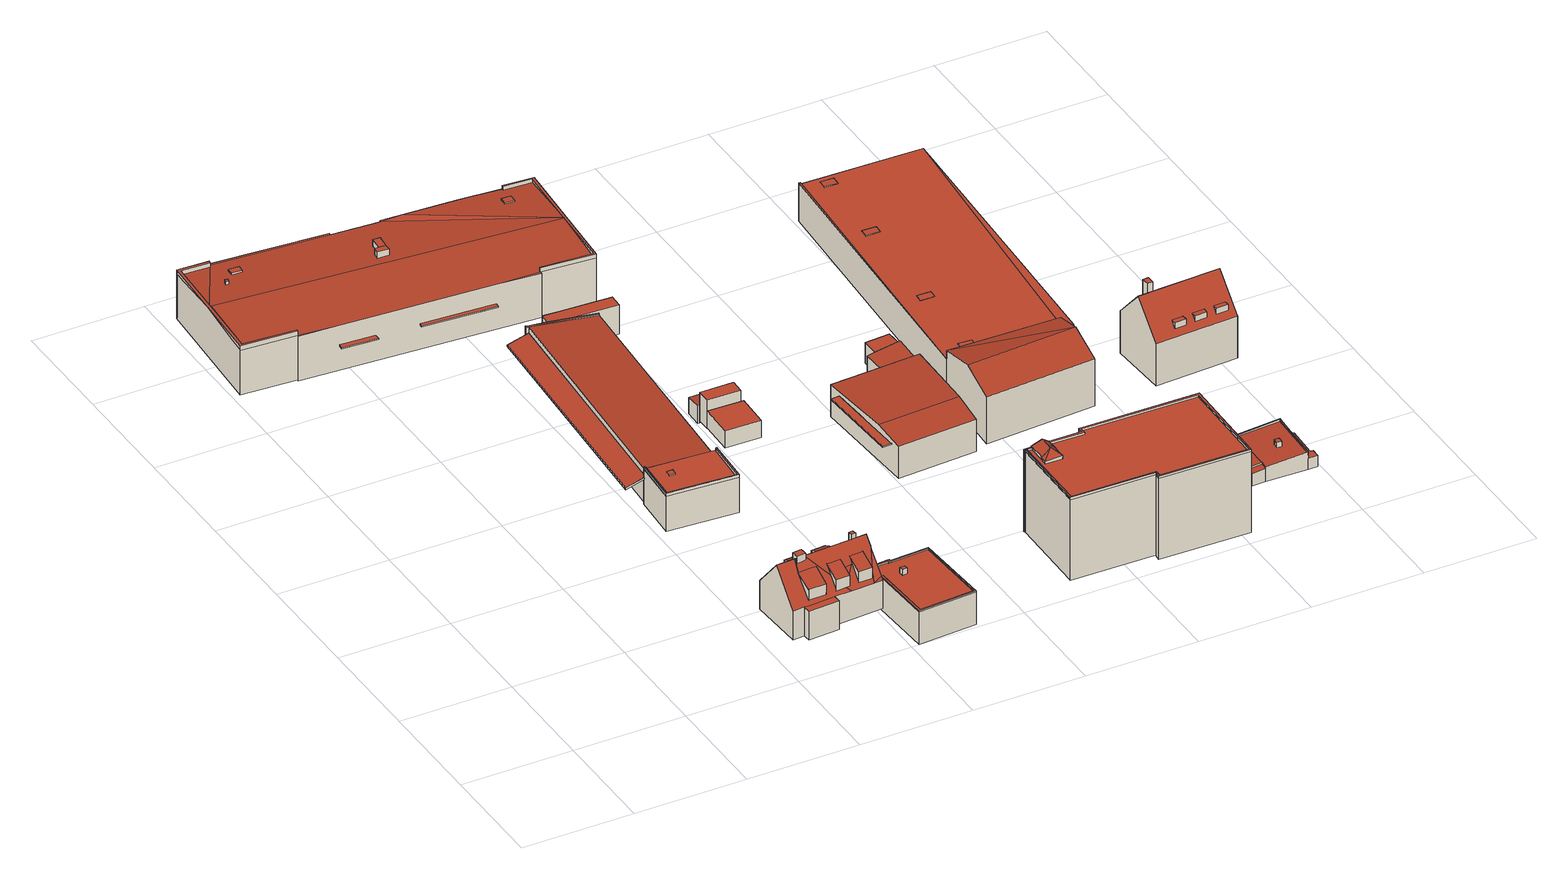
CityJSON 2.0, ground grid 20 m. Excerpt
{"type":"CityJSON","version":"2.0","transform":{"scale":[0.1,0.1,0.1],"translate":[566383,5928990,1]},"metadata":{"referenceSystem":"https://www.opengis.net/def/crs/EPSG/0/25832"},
"CityObjects":{
"building1":{"type":"Building","attributes":{"Grundfläche 2D":"171.587093","Grundhöhe NN":"1.383"},"children":["building1-1","building1-2","building1-3","building1-4","building1-5","building1-6"],"geometry":[{"type":"MultiSurface","lod":"3","boundaries":[[[0,1,2,3,4,5,6,7]],[[8,9,10]],[[9,11,10]],[[12,13,14,15,9,8,16,17,18,19,20]],[[21,22,23,24,25,15,14,13,12,20,26,20,27,28],[2,1,29,30,31,32,5,28,5,4,3]],[[19,18,17,33,34,35,36,21,28,27,20]],[[37,38,25,39,23]],[[6,5,32]],[[30,0,7,6,32,31]],[[1,0,30,29]],[[40,41,33,17,16,8,10,11,42,43,44]],[[36,35,34,33,41,45]],[[22,21,36,45,46]],[[24,23,22,46,47,23]],[[23,39,24]],[[39,25,24]],[[42,11,9,15,25,48,49]],[[37,23,47,50]],[[38,37,50,51]],[[25,38,51,48]],[[43,42,49,48,51,50,47,46,45,41,44]]],"semantics":{"surfaces":[{"type":"RoofSurface"},{"type":"WallSurface"},{"type":"GroundSurface"}],"values":[0,0,0,0,0,0,0,1,1,1,1,1,1,1,1,1,1,1,1,1,2]}}]},
"building1-1":{"type":"BuildingInstallation","parents":["building1"],"geometry":[{"type":"MultiSurface","lod":"3","boundaries":[[[52,53,54,55,56,57,58,59,60,61,62]],[[27,63,54,53,52,62,64,65]],[[63,66,67,56,55,54]],[[20,68,69,60,59,58,57,56,67,26]],[[69,70,64,62,61,60]]],"semantics":{"surfaces":[{"type":"RoofSurface"},{"type":"WallSurface"}],"values":[0,1,1,1,1]}}]},
"building1-2":{"type":"BuildingInstallation","parents":["building1"],"geometry":[{"type":"MultiSurface","lod":"3","boundaries":[[[71,72,73,74]],[[75,76,72,71]],[[77,73,72,76]],[[77,78,74,73]],[[71,74,78,75]]],"semantics":{"surfaces":[{"type":"RoofSurface"},{"type":"WallSurface"}],"values":[0,1,1,1,1]}}]},
"building1-3":{"type":"BuildingInstallation","parents":["building1"],"geometry":[{"type":"MultiSurface","lod":"3","boundaries":[[[79,80,81,82]],[[14,83,81,80,84]],[[82,81,83]],[[80,79,12,84]]],"semantics":{"surfaces":[{"type":"RoofSurface"},{"type":"WallSurface"}],"values":[0,1,1,1]}}]},
"building1-4":{"type":"BuildingInstallation","parents":["building1"],"geometry":[{"type":"MultiSurface","lod":"3","boundaries":[[[85,86,87,88,89,90]],[[88,87,91,92]],[[93,89,88,92]],[[90,89,93]]],"semantics":{"surfaces":[{"type":"RoofSurface"},{"type":"WallSurface"}],"values":[0,1,1,1]}}]},
"building1-5":{"type":"BuildingInstallation","parents":["building1"],"geometry":[{"type":"MultiSurface","lod":"3","boundaries":[[[94,95,96,97,98,99]],[[100,101,98,97,102]],[[99,98,101]],[[97,96,13,102]]],"semantics":{"surfaces":[{"type":"RoofSurface"},{"type":"WallSurface"}],"values":[0,1,1,1]}}]},
"building1-6":{"type":"BuildingInstallation","parents":["building1"],"geometry":[{"type":"MultiSurface","lod":"3","boundaries":[[[103,104,105,106]],[[104,103,107,108]],[[109,110,105,104,108]],[[106,105,110]]],"semantics":{"surfaces":[{"type":"RoofSurface"},{"type":"WallSurface"}],"values":[0,1,1,1]}}]},
"building2":{"type":"Building","attributes":{"Grundfläche 2D":"158.207583","Grundhöhe NN":"6.026"},"geometry":[{"type":"Solid","lod":"3","boundaries":[[[[111,112,113,114,115,116]],[[113,112,117]],[[118,119,120,111,116,115]],[[120,121,112,111]],[[121,122,117,112]],[[122,123,113,117]],[[123,124,114,113]],[[124,118,115,114]],[[124,123,121,120,119,118]],[[123,122,121]]]],"semantics":{"surfaces":[{"type":"RoofSurface"},{"type":"WallSurface"},{"type":"GroundSurface"}],"values":[[0,0,1,1,1,1,1,1,2,2]]}}]},
"building3":{"type":"Building","attributes":{"Grundfläche 2D":"1451.373076","Grundhöhe NN":"2.425"},"children":["building3-1","building3-2","building3-3","building3-4","building3-5","building3-6","building3-7","building3-8","building3-9"],"geometry":[{"type":"Solid","lod":"3","boundaries":[[[[125,126,127,128,129,130,131,132,133,134,135,136]],[[137,138,139,140,141,142,143,144,145,146,147]],[[148,149,150]],[[151,152,153,154,155,156,157,148,150]],[[158,159,151]],[[151,159,152]],[[160,161,162,163,152,159,164,165]],[[165,166,167,160]],[[161,168,162]],[[169,170,171,172,173,174,175,176,177,178,179,180,181,163,162,182,183]],[[184,172,171]],[[185,175,174]],[[175,186,133,132]],[[187,188,134,133,186]],[[188,148,135,134]],[[148,157,136,135]],[[155,125,136,157,156]],[[155,154,153,152,163,127,126,125]],[[163,181,180,179,178,129,128,127]],[[131,130,129,178,177,176]],[[176,175,132,131]],[[160,189,144,143]],[[189,190,191,145,144]],[[171,146,145,191]],[[171,170,147,146]],[[137,147,170,169]],[[182,162,140,139,138,137,169,183]],[[141,140,162,168]],[[142,141,168,161]],[[161,160,143,142]],[[149,148,192,193]],[[158,151,150,149,193,194]],[[159,158,194,195]],[[165,164,159,195,196]],[[166,165,196,197]],[[167,166,197,198]],[[160,167,198,199]],[[189,160,199,200]],[[191,190,189,200,201]],[[171,191,201,202]],[[184,171,202,203]],[[185,174,173,172,184,203,204]],[[175,185,204,205]],[[186,175,205,206]],[[188,187,186,206,207]],[[148,188,207,192]],[[197,196,195,194,193,192,207,206,205,204,203,202,201,200,199,198]]]],"semantics":{"surfaces":[{"type":"RoofSurface"},{"type":"WallSurface"},{"type":"GroundSurface"}],"values":[[0,0,0,0,0,0,0,0,0,0,0,0,1,1,1,1,1,1,1,1,1,1,1,1,1,1,1,1,1,1,1,1,1,1,1,1,1,1,1,1,1,1,1,1,1,1,2]]}}]},
"building3-1":{"type":"BuildingInstallation","parents":["building3"],"geometry":[{"type":"MultiSurface","lod":"3","boundaries":[[[208,209,210,211]],[[211,210,212,213]],[[208,211,213,214]],[[209,208,214,215]],[[210,209,215,212]]],"semantics":{"surfaces":[{"type":"RoofSurface"},{"type":"WallSurface"}],"values":[0,1,1,1,1]}}]},
"building3-2":{"type":"BuildingInstallation","parents":["building3"],"geometry":[{"type":"MultiSurface","lod":"3","boundaries":[[[216,217,218,219]],[[220,221,217,216]],[[221,222,218,217]],[[222,223,219,218]],[[223,220,216,219]]],"semantics":{"surfaces":[{"type":"RoofSurface"},{"type":"WallSurface"}],"values":[0,1,1,1,1]}}]},
"building3-3":{"type":"BuildingInstallation","parents":["building3"],"geometry":[{"type":"MultiSurface","lod":"3","boundaries":[[[224,225,226,227]],[[227,226,228,229]],[[224,227,229,230]],[[225,224,230,231]],[[226,225,231,228]]],"semantics":{"surfaces":[{"type":"RoofSurface"},{"type":"WallSurface"}],"values":[0,1,1,1,1]}}]},
"building3-4":{"type":"BuildingInstallation","parents":["building3"],"geometry":[{"type":"MultiSurface","lod":"3","boundaries":[[[232,233,234,235]],[[235,234,236,237]],[[232,235,237,238]],[[233,232,238,239]],[[234,233,239,236]]],"semantics":{"surfaces":[{"type":"RoofSurface"},{"type":"WallSurface"}],"values":[0,1,1,1,1]}}]},
"building3-5":{"type":"BuildingInstallation","parents":["building3"],"geometry":[{"type":"MultiSurface","lod":"3","boundaries":[[[240,241,242,243]],[[243,242,244,245]],[[240,243,245,246]],[[241,240,246,247]],[[242,241,247,244]]],"semantics":{"surfaces":[{"type":"RoofSurface"},{"type":"WallSurface"}],"values":[0,1,1,1,1]}}]},
"building3-6":{"type":"BuildingInstallation","parents":["building3"],"geometry":[{"type":"MultiSurface","lod":"3","boundaries":[[[248,249,250,251]],[[252,253,251,250]],[[254,248,251,253]],[[254,255,249,248]],[[256,252,250,249,255,257]],[[256,257,258,259]]],"semantics":{"surfaces":[{"type":"RoofSurface"},{"type":"WallSurface"},{"type":"OuterCeilingSurface"}],"values":[0,1,1,1,1,2]}}]},
"building3-7":{"type":"BuildingInstallation","parents":["building3"],"geometry":[{"type":"MultiSurface","lod":"3","boundaries":[[[255,254,253,252,260,261,262,263]],[[263,264,257,255]],[[252,256,265,260]],[[263,262,266,264]],[[261,260,265,267]],[[262,261,267,266]],[[259,258,257,264,266,267,265,256]]],"semantics":{"surfaces":[{"type":"RoofSurface"},{"type":"WallSurface"},{"type":"OuterCeilingSurface"}],"values":[0,1,1,1,1,1,2]}}]},
"building3-8":{"type":"BuildingInstallation","parents":["building3"],"geometry":[{"type":"MultiSurface","lod":"3","boundaries":[[[268,269,270,271]],[[272,273,271,270]],[[273,274,268,271]],[[274,275,269,268]],[[275,272,270,269]],[[275,274,273,272]]],"semantics":{"surfaces":[{"type":"RoofSurface"},{"type":"WallSurface"},{"type":"OuterCeilingSurface"}],"values":[0,1,1,1,1,2]}}]},
"building3-9":{"type":"BuildingInstallation","parents":["building3"],"geometry":[{"type":"MultiSurface","lod":"3","boundaries":[[[276,277,278,279]],[[280,281,279,278]],[[281,282,276,279]],[[282,283,277,276]],[[283,280,278,277]],[[283,282,281,280]]],"semantics":{"surfaces":[{"type":"RoofSurface"},{"type":"WallSurface"},{"type":"OuterCeilingSurface"}],"values":[0,1,1,1,1,2]}}]},
"building4":{"type":"Building","attributes":{"Grundfläche 2D":"148.990059","Grundhöhe NN":"1.038"},"children":["building4-1","building4-2"],"geometry":[{"type":"Solid","lod":"3","boundaries":[[[[284,285,286,287,288,10,289,290,291,292,293,294,295,296,297]],[[298,299,300,301,302,303,304,305]],[[306,289,10,302]],[[306,307,290,289]],[[307,308,291,290]],[[308,309,292,291]],[[309,310,293,292]],[[310,311,312,295,294,293]],[[312,301,296,295]],[[297,296,301,300]],[[300,299,284,297]],[[299,298,285,284]],[[298,305,286,285]],[[287,286,305,304]],[[288,287,304,303]],[[303,302,10,288]],[[313,306,302,301,312,314,315,316,317,318]],[[307,306,313,319]],[[308,307,319,320]],[[309,308,320,321]],[[310,309,321,322]],[[322,323,316,315,314,312,311,310]],[[313,318,317,316,323,322,321,320,319]]]],"semantics":{"surfaces":[{"type":"RoofSurface"},{"type":"WallSurface"},{"type":"GroundSurface"}],"values":[[0,0,1,1,1,1,1,1,1,1,1,1,1,1,1,1,1,1,1,1,1,1,2]]}}]},
"building4-1":{"type":"BuildingInstallation","parents":["building4"],"geometry":[{"type":"MultiSurface","lod":"3","boundaries":[[[324,325,326,327]],[[327,326,328,329]],[[324,327,329,330]],[[325,324,330,331]],[[326,325,331,328]]],"semantics":{"surfaces":[{"type":"RoofSurface"},{"type":"WallSurface"}],"values":[0,1,1,1,1]}}]},
"building4-2":{"type":"BuildingInstallation","parents":["building4"],"geometry":[{"type":"MultiSurface","lod":"3","boundaries":[[[332,333,314,334]],[[314,315,335,334]],[[333,332,336,337]],[[337,315,314,333]],[[332,334,335,336]],[[337,336,335,315]]],"semantics":{"surfaces":[{"type":"RoofSurface"},{"type":"WallSurface"},{"type":"OuterCeilingSurface"}],"values":[0,1,1,1,1,2]}}]},
"building5":{"type":"Building","attributes":{"Grundfläche 2D":"640.699029","Grundhöhe NN":"2.268"},"children":["building5-1","building5-2","building5-3"],"geometry":[{"type":"Solid","lod":"3","boundaries":[[[[338,339,340,341,342,343]],[[341,344,342]],[[344,345,342]],[[346,347,348,349,350,351,352]],[[342,353,354,343]],[[345,344,355,356]],[[339,338,357,358,340]],[[344,341,340,358,355]],[[342,345,356,353]],[[350,349,348,359,360]],[[351,350,360,361]],[[352,351,361,357,338,346]],[[359,348,347,346,338,343,354]],[[358,357,354,353,356,355]],[[361,360,359,354,357]]]],"semantics":{"surfaces":[{"type":"RoofSurface"},{"type":"WallSurface"},{"type":"GroundSurface"}],"values":[[0,0,0,0,1,1,1,1,1,1,1,1,1,2,2]]}}]},
"building5-1":{"type":"BuildingInstallation","parents":["building5"],"geometry":[{"type":"MultiSurface","lod":"3","boundaries":[[[362,363,342,364,365,366,367,368,369]],[[344,345,363,362]],[[342,363,345]],[[370,371,339,366,365,364,342]],[[367,366,339,340]],[[368,367,340,341,344,362,369]]],"semantics":{"surfaces":[{"type":"RoofSurface"},{"type":"WallSurface"}],"values":[0,1,1,1,1,1]}}]},
"building5-2":{"type":"BuildingInstallation","parents":["building5"],"geometry":[{"type":"MultiSurface","lod":"3","boundaries":[[[372,373,374]],[[375,376,377,374,373,378,379]],[[349,350,378,373]],[[350,351,379,378]],[[351,352,375,379]],[[352,380,376,375]],[[377,376,380,381]],[[381,382,374,377]],[[372,374,382,383]],[[383,349,373,372]]],"semantics":{"surfaces":[{"type":"RoofSurface"},{"type":"WallSurface"}],"values":[0,0,1,1,1,1,1,1,1,1]}}]},
"building5-3":{"type":"BuildingInstallation","parents":["building5"],"geometry":[{"type":"MultiSurface","lod":"3","boundaries":[[[384,385,386,387]],[[387,386,388,389]],[[384,387,389,390]],[[390,391,385,384]],[[391,388,386,385]]],"semantics":{"surfaces":[{"type":"RoofSurface"},{"type":"WallSurface"}],"values":[0,1,1,1,1]}}]},
"building6":{"type":"Building","attributes":{"Grundfläche 2D":"38.798143","Grundhöhe NN":"2.271"},"geometry":[{"type":"Solid","lod":"3","boundaries":[[[[392,393,394,395]],[[393,392,396,397]],[[394,393,397,398]],[[395,394,398,399]],[[392,395,399,396]],[[397,396,399,398]]]],"semantics":{"surfaces":[{"type":"RoofSurface"},{"type":"WallSurface"},{"type":"GroundSurface"}],"values":[[0,1,1,1,1,2]]}}]},
"building7":{"type":"Building","attributes":{"Grundfläche 2D":"14.683837","Grundhöhe NN":"2.250"},"geometry":[{"type":"Solid","lod":"3","boundaries":[[[[400,401,402,403,404]],[[405,406,402,401]],[[406,407,403,402]],[[407,408,409,400,404,403]],[[409,405,401,400]],[[407,406,405,409,408]]]],"semantics":{"surfaces":[{"type":"RoofSurface"},{"type":"WallSurface"},{"type":"GroundSurface"}],"values":[[0,1,1,1,1,2]]}}]},
"building8":{"type":"Building","attributes":{"Grundfläche 2D":"29.065538","Grundhöhe NN":"2.268"},"geometry":[{"type":"Solid","lod":"3","boundaries":[[[[410,411,412,413]],[[411,410,414,415]],[[412,411,415,416]],[[413,412,416,417]],[[410,413,417,414]],[[415,414,417,416]]]],"semantics":{"surfaces":[{"type":"RoofSurface"},{"type":"WallSurface"},{"type":"GroundSurface"}],"values":[[0,1,1,1,1,2]]}}]},
"building9":{"type":"Building","attributes":{"Grundfläche 2D":"19.355189","Grundhöhe NN":"1.785"},"geometry":[{"type":"Solid","lod":"3","boundaries":[[[[418,419,420,421,422]],[[423,424,422,421]],[[425,423,421,420]],[[424,426,418,422]],[[426,427,419,418]],[[427,425,420,419]],[[425,427,426,424,423]]]],"semantics":{"surfaces":[{"type":"RoofSurface"},{"type":"WallSurface"},{"type":"GroundSurface"}],"values":[[0,1,1,1,1,1,2]]}}]},
"building10":{"type":"Building","attributes":{"Grundfläche 2D":"359.313376","Grundhöhe NN":"1.297"},"children":["building10-1"],"geometry":[{"type":"Solid","lod":"3","boundaries":[[[[428,429,430,431]],[[429,432,433,430]],[[434,435,436,437,438,439]],[[440,441,442,443]],[[432,429,428,444,445]],[[433,432,445,446]],[[430,433,446,447,438,431]],[[448,444,428,431,438,437]],[[439,438,447,449]],[[450,451,436,435,434,439,449,452,442,441]],[[437,436,451,448]],[[443,442,452,453]],[[440,443,453,454]],[[441,440,454,450]],[[450,454,453,452,449,447,446,445,444,448,451]]]],"semantics":{"surfaces":[{"type":"RoofSurface"},{"type":"WallSurface"},{"type":"GroundSurface"}],"values":[[0,0,0,0,1,1,1,1,1,1,1,1,1,1,2]]}}]},
"building10-1":{"type":"BuildingInstallation","parents":["building10"],"geometry":[{"type":"MultiSurface","lod":"3","boundaries":[[[455,456,457,458]],[[456,455,459,460]],[[457,456,460,461]],[[458,457,461,462]],[[455,458,462,459]],[[460,459,462,461]]],"semantics":{"surfaces":[{"type":"RoofSurface"},{"type":"WallSurface"},{"type":"OuterCeilingSurface"}],"values":[0,1,1,1,1,2]}}]},
"building11":{"type":"Building","attributes":{"Grundfläche 2D":"523.684284","Grundhöhe NN":"1.956"},"children":["building11-1"],"geometry":[{"type":"MultiSurface","lod":"3","boundaries":[[[463,464,465,466,467,468]],[[464,469,470,471,472,473,465]],[[474,471,470]],[[468,467,475]],[[476,477,471,474]],[[478,479,480,481,482,466,465,473,472,471,477]],[[482,475,467,466]],[[483,484,485,486,487,488,489,490,491,492,493,494,495,496,497,498,499,500]],[[501,502,503,504,505,506,507,508,509,510,511,512,513,514,515,516]],[[517,518,519]],[[517,519,520]],[[474,470,469,464,463,468,503,502,491,490]],[[517,520,521,506,477,476,474,490,522,523,518]],[[481,480,479,478,477,506,524,525,505,504,475,482]],[[468,475,504,503]],[[492,491,502,501]],[[493,492,501,516]],[[494,493,516,515]],[[495,494,515,514]],[[496,495,514,513]],[[512,497,496,513]],[[512,511,498,497]],[[526,500,499,510]],[[526,527,528,484,483,500]],[[528,529,485,484]],[[529,530,486,485]],[[530,531,487,486]],[[531,532,488,487]],[[532,533,489,488]],[[533,522,490,489]],[[518,523,534,535,519]],[[519,535,536,521,520]],[[532,531,537,538]],[[533,532,538,539]],[[523,522,533,539,540,534]],[[506,521,536,541]],[[507,506,541,542]],[[508,507,542,543]],[[509,508,543,544]],[[545,526,510,509,544,546]],[[547,528,527,526,545,548]],[[529,528,547,549]],[[530,529,549,550]],[[531,530,550,537]],[[546,544,543,542,541,536,535,534,540,539,538,537,550,549,547,548,545]]],"semantics":{"surfaces":[{"type":"RoofSurface"},{"type":"WallSurface"},{"type":"GroundSurface"}],"values":[0,0,0,0,0,0,0,0,0,0,0,1,1,1,1,1,1,1,1,1,1,1,1,1,1,1,1,1,1,1,1,1,1,1,1,1,1,1,1,1,1,1,1,1,2]}}]},
"building11-1":{"type":"BuildingInstallation","parents":["building11"],"geometry":[{"type":"MultiSurface","lod":"3","boundaries":[[[525,524,551]],[[552,499,498,551,524,553,554]],[[506,507,553,524]],[[507,508,554,553]],[[508,509,552,554]],[[509,510,499,552]],[[551,498,511,555]],[[525,551,555,505]]],"semantics":{"surfaces":[{"type":"RoofSurface"},{"type":"WallSurface"}],"values":[0,0,1,1,1,1,1,1]}}]},
"building12":{"type":"Building","attributes":{"Grundfläche 2D":"1417.735943","Grundhöhe NN":"2.261"},"children":["building12-1","building12-2","building12-3","building12-4"],"geometry":[{"type":"Solid","lod":"3","boundaries":[[[[556,557,558,559]],[[559,558,560,561]],[[556,562,563,557]],[[564,565,566]],[[565,567,566]],[[564,568,569,565]],[[564,566,557,570,571,568]],[[569,568,571,572]],[[558,567,565,569,572,573,560]],[[567,558,557,566]],[[556,559,574,575]],[[562,556,575,576]],[[563,562,576,577]],[[557,563,577,570]],[[561,560,573,578]],[[559,561,578,574]],[[572,571,570,577,576,575,574,578,573]]]],"semantics":{"surfaces":[{"type":"RoofSurface"},{"type":"WallSurface"},{"type":"GroundSurface"}],"values":[[0,0,0,0,0,0,1,1,1,1,1,1,1,1,1,1,2]]}}]},
"building12-1":{"type":"BuildingInstallation","parents":["building12"],"geometry":[{"type":"MultiSurface","lod":"3","boundaries":[[[579,580,581,582]],[[580,579,583,584]],[[581,580,584,585]],[[582,581,585,586]],[[579,582,586,583]]],"semantics":{"surfaces":[{"type":"RoofSurface"},{"type":"WallSurface"}],"values":[0,1,1,1,1]}}]},
"building12-2":{"type":"BuildingInstallation","parents":["building12"],"geometry":[{"type":"MultiSurface","lod":"3","boundaries":[[[587,588,589,590]],[[590,589,591,592]],[[587,590,592,593]],[[588,587,593,594]],[[589,588,594,591]]],"semantics":{"surfaces":[{"type":"RoofSurface"},{"type":"WallSurface"}],"values":[0,1,1,1,1]}}]},
"building12-3":{"type":"BuildingInstallation","parents":["building12"],"geometry":[{"type":"MultiSurface","lod":"3","boundaries":[[[595,596,597,598]],[[595,598,599,600]],[[598,597,601,599]],[[596,595,600,602]],[[597,596,602,601]]],"semantics":{"surfaces":[{"type":"RoofSurface"},{"type":"WallSurface"}],"values":[0,1,1,1,1]}}]},
"building12-4":{"type":"BuildingInstallation","parents":["building12"],"geometry":[{"type":"MultiSurface","lod":"3","boundaries":[[[603,604,605,606]],[[606,605,607,608]],[[603,606,608,609]],[[604,603,609,610]],[[605,604,610,607]]],"semantics":{"surfaces":[{"type":"RoofSurface"},{"type":"WallSurface"}],"values":[0,1,1,1,1]}}]},
"building13":{"type":"Building","attributes":{"Grundfläche 2D":"111.215596","Grundhöhe NN":"2.266"},"children":["building13-1","building13-2","building13-3"],"geometry":[{"type":"Solid","lod":"3","boundaries":[[[[611,612,613,614,615,616,617,618,619]],[[620,621,619]],[[621,611,619]],[[622,621,620]],[[623,624,625,626,627]],[[628,629,630,631]],[[632,633,634,635,636,637]],[[633,632,638,639]],[[624,623,640,641,642,617,616,615,614,632,637]],[[618,617,642,643]],[[619,618,643,644]],[[620,619,644,645]],[[622,620,645,646]],[[628,611,621,622,646,647,629]],[[611,628,631,612]],[[638,632,614,613,612,631,648]],[[624,637,636,625]],[[649,627,626,625,636,635,650]],[[623,627,649,640]],[[631,630,651,648]],[[630,629,647,651]],[[635,634,652,650]],[[634,633,639,652]],[[641,640,649,650,652,639,638,648,651,647,646,645,644,643,642]]]],"semantics":{"surfaces":[{"type":"RoofSurface"},{"type":"WallSurface"},{"type":"GroundSurface"}],"values":[[0,0,0,0,0,0,0,1,1,1,1,1,1,1,1,1,1,1,1,1,1,1,1,2]]}}]},
"building13-1":{"type":"BuildingInstallation","parents":["building13"],"geometry":[{"type":"MultiSurface","lod":"3","boundaries":[[[653,654,655,656,657,658]],[[659,655,654,660,661]],[[654,653,658,662,613,661,660]],[[613,614,659,661]],[[655,659,614,615,616,657,656]]],"semantics":{"surfaces":[{"type":"RoofSurface"},{"type":"WallSurface"}],"values":[0,0,1,1,1]}}]},
"building13-2":{"type":"BuildingInstallation","parents":["building13"],"geometry":[{"type":"MultiSurface","lod":"3","boundaries":[[[658,663,664]],[[657,663,658]],[[658,664,665]],[[617,618,664,663]],[[618,619,665,664]],[[662,658,665,619]],[[616,617,663,657]]],"semantics":{"surfaces":[{"type":"RoofSurface"},{"type":"WallSurface"}],"values":[0,0,0,1,1,1,1]}}]},
"building13-3":{"type":"BuildingInstallation","parents":["building13"],"geometry":[{"type":"MultiSurface","lod":"3","boundaries":[[[666,667,668,669]],[[670,671,666,669]],[[671,672,667,666]],[[668,667,672,673]],[[670,669,668,673]]],"semantics":{"surfaces":[{"type":"RoofSurface"},{"type":"WallSurface"}],"values":[0,1,1,1,1]}}]},
"building14":{"type":"Building","attributes":{"Grundfläche 2D":"164.347229","Grundhöhe NN":"1.981"},"children":["building14-1","building14-2","building14-3","building14-4","building14-5","building14-6","building14-7"],"geometry":[{"type":"Solid","lod":"3","boundaries":[[[[674,675,676,677,678]],[[679,680,674,678]],[[681,682,683,684,685,686]],[[676,675,687,688]],[[689,679,678,677,676,688,690]],[[682,681,686,685,691,692,680,679,689,693]],[[687,675,674,680,692]],[[683,682,693,694]],[[684,683,694,695]],[[685,684,695,691]],[[692,691,695,694,693,689,690,688,687]]]],"semantics":{"surfaces":[{"type":"RoofSurface"},{"type":"WallSurface"},{"type":"GroundSurface"}],"values":[[0,0,0,1,1,1,1,1,1,1,2]]}}]},
"building14-1":{"type":"BuildingInstallation","parents":["building14"],"geometry":[{"type":"MultiSurface","lod":"3","boundaries":[[[696,697,698,699]],[[698,700,699]],[[696,699,700,701]],[[696,701,697]]],"semantics":{"surfaces":[{"type":"RoofSurface"},{"type":"WallSurface"}],"values":[0,1,1,1]}}]},
"building14-2":{"type":"BuildingInstallation","parents":["building14"],"geometry":[{"type":"MultiSurface","lod":"3","boundaries":[[[702,703,704,705]],[[705,704,706,707]],[[702,705,707,708]],[[703,702,708,709]],[[704,703,709,706]]],"semantics":{"surfaces":[{"type":"RoofSurface"},{"type":"WallSurface"}],"values":[0,1,1,1,1]}}]},
"building14-3":{"type":"BuildingInstallation","parents":["building14"],"geometry":[{"type":"MultiSurface","lod":"3","boundaries":[[[710,711,712,713]],[[712,714,713]],[[710,713,714,715]],[[710,715,711]]],"semantics":{"surfaces":[{"type":"RoofSurface"},{"type":"WallSurface"}],"values":[0,1,1,1]}}]},
"building14-4":{"type":"BuildingInstallation","parents":["building14"],"geometry":[{"type":"MultiSurface","lod":"3","boundaries":[[[716,717,718,719]],[[719,718,720,721]],[[716,719,721,722]],[[717,716,722,723]],[[718,717,723,720]]],"semantics":{"surfaces":[{"type":"RoofSurface"},{"type":"WallSurface"}],"values":[0,1,1,1,1]}}]},
"building14-5":{"type":"BuildingInstallation","parents":["building14"],"geometry":[{"type":"MultiSurface","lod":"3","boundaries":[[[724,725,726,727]],[[727,726,728,729]],[[727,729,724]],[[725,728,726]]],"semantics":{"surfaces":[{"type":"RoofSurface"},{"type":"WallSurface"}],"values":[0,1,1,1]}}]},
"building14-6":{"type":"BuildingInstallation","parents":["building14"],"geometry":[{"type":"MultiSurface","lod":"3","boundaries":[[[730,731,732,733]],[[734,733,732]],[[730,733,734,735]],[[731,730,735]]],"semantics":{"surfaces":[{"type":"RoofSurface"},{"type":"WallSurface"}],"values":[0,1,1,1]}}]},
"building14-7":{"type":"BuildingInstallation","parents":["building14"],"geometry":[{"type":"MultiSurface","lod":"3","boundaries":[[[736,737,738,739,740,741,742,743]],[[682,737,736,681]],[[682,683,738,737]],[[683,684,739,738]],[[684,685,740,739]],[[686,741,740,685]],[[686,744,742,741]],[[743,742,744,745]],[[745,681,736,743]]],"semantics":{"surfaces":[{"type":"RoofSurface"},{"type":"WallSurface"}],"values":[0,1,1,1,1,1,1,1,1]}}]}
},
"vertices":[
[508,109,84],[507,139,99],[501,139,99],[488,138,99],[476,137,99],[474,137,99],[476,107,84],[478,108,84],[607,143,97],[593,109,57],[609,114,63],[609,110,57],[526,127,84],[567,133,88],[546,111,64],[552,106,58],[607,146,101],[606,159,116],[588,158,116],[581,157,116],[493,153,116],[443,150,116],[445,100,58],[466,102,58],[476,102,58],[521,105,58],[493,152,115],[477,152,116],[476,152,116],[507,129,87],[508,109,64],[478,108,64],[476,107,64],[603,209,58],[532,205,58],[482,203,58],[440,200,58],[467,88,58],[522,91,58],[509,104,58],[607,146,4],[603,209,4],[609,110,4],[609,114,4],[607,143,4],[440,200,4],[445,100,4],[466,102,4],[521,105,4],[527,105,4],[467,88,4],[522,91,4],
[477,154,123],[477,152,123],[477,146,123],[492,148,123],[493,148,123],[493,152,123],[493,153,123],[493,155,123],[492,161,123],[477,159,123],[476,159,123],[477,146,110],[476,159,108],[477,154,114],[492,148,110],[493,148,111],[493,155,113],[492,161,107],[477,159,108],
[580,167,123],[581,159,123],[588,160,123],[587,168,123],[580,167,105],[581,159,114],[588,160,113],[587,168,105],
[525,140,99],[527,110,84],[552,112,84],[550,141,99],[552,112,64],[527,110,64],
[490,166,100],[504,167,100],[512,167,100],[510,200,84],[482,198,84],[484,166,100],[511,177,89],[510,200,63],[482,198,63],
[584,143,99],[573,143,99],[567,142,99],[568,113,84],[593,114,84],[591,144,99],[592,114,64],[593,114,64],[568,113,64],
[560,170,100],[558,203,84],[532,201,84],[534,169,100],[560,178,91],[558,203,63],[536,201,63],[532,201,63],
[409,968,53],[382,531,53],[414,531,63],[417,531,64],[446,966,65],[442,966,63],[414,529,63],[446,966,62],[442,966,61],[409,968,50],[382,531,50],[414,529,60],[414,531,61],[417,531,62],
[627,1287,105],[619,1171,105],[619,1169,105],[619,1168,105],[612,1060,105],[522,1066,105],[520,1066,105],[520,1064,105],[615,1057,105],[631,1289,105],[577,1293,105],[577,1290,105],[10,1099,106],[17,1213,106],[17,1215,106],[17,1217,106],[23,1323,106],[74,1320,106],[75,1325,106],[19,1328,106],[5,1095,106],[103,1089,106],[104,1093,106],[577,1293,97],[577,1296,97],[500,1300,98],[407,1306,98],[619,1171,104],[620,1173,104],[620,1177,104],[627,1287,98],[578,1290,98],[577,1290,98],[369,1308,98],[368,1304,98],[75,1325,98],[74,1320,98],[17,1217,104],[619,1169,104],[283,1310,98],[280,1310,98],[281,1314,98],[75,1329,98],[23,1323,98],[10,1099,98],[104,1093,98],[103,1089,98],[173,1082,98],[311,1073,98],[442,1065,98],[520,1064,97],[520,1066,98],[522,1066,98],[612,1060,98],[619,1165,104],[619,1167,104],[619,1168,104],[17,1215,104],[17,1213,104],[103,1086,98],[520,1060,97],[615,1057,97],[623,1169,104],[631,1289,97],[19,1328,98],[13,1217,104],[5,1095,98],[577,1293,14],[577,1296,14],[369,1308,14],[368,1304,14],[280,1310,14],[281,1314,14],[75,1329,14],[75,1325,14],[19,1328,14],[5,1095,14],[103,1089,14],[103,1086,14],[520,1060,14],[520,1064,14],[615,1057,14],[631,1289,14],
[560,1266,102],[559,1252,102],[576,1251,102],[577,1265,102],[576,1251,100],[577,1265,99],[560,1266,99],[559,1252,100],
[312,1222,115],[311,1211,115],[331,1210,115],[331,1221,115],[312,1222,103],[311,1211,103],[331,1210,103],[331,1221,103],
[332,1222,114],[334,1245,114],[322,1246,114],[320,1223,114],[322,1246,101],[320,1223,103],[332,1222,103],[334,1245,101],
[92,1295,103],[92,1283,103],[110,1282,103],[111,1294,103],[110,1282,100],[111,1294,100],[92,1295,100],[92,1283,100],
[69,1260,108],[74,1260,108],[75,1265,108],[70,1266,108],[75,1265,101],[70,1266,101],[69,1260,102],[74,1260,102],
[434,1312,74],[433,1304,74],[447,1303,74],[448,1311,74],[447,1303,62],[448,1311,62],[434,1312,62],[433,1304,62],[447,1303,60],[433,1304,60],[434,1312,60],[448,1311,60],
[500,1300,62],[500,1311,62],[407,1316,62],[407,1306,62],[407,1306,60],[500,1300,60],[407,1316,60],[500,1311,60],
[310,1065,63],[441,1056,63],[442,1065,63],[311,1073,63],[442,1065,61],[311,1073,61],[310,1065,61],[441,1056,61],
[172,1071,63],[235,1067,63],[235,1078,63],[173,1082,63],[235,1078,61],[173,1082,61],[172,1071,61],[235,1067,61],
[637,142,63],[709,146,63],[716,10,63],[618,4,63],[612,114,63],[615,1,63],[719,7,63],[711,149,63],[641,145,63],[641,148,63],[638,148,63],[607,146,63],[607,143,63],[637,144,63],[709,146,61],[637,142,61],[637,144,61],[607,143,61],[609,114,61],[612,114,61],[618,4,61],[716,10,61],[615,1,61],[719,7,61],[711,149,61],[641,145,61],[641,148,61],[638,148,61],[607,146,61],[615,1,0],[607,146,45],[607,146,43],[607,146,0],[607,143,0],[609,114,0],[719,7,0],[711,149,0],[641,145,0],[641,148,0],[638,148,0],
[649,103,72],[648,110,72],[639,110,72],[640,102,72],[639,110,61],[640,102,61],[649,103,61],[648,110,61],
[637,160,45],[606,159,45],[638,148,45],[638,148,43],[637,160,43],[606,159,43],
[539,523,63],[567,958,63],[568,962,63],[483,968,72],[446,966,76],[417,531,76],[442,970,76],[442,966,76],[539,523,79],[417,531,79],[414,531,79],[414,529,79],[408,447,79],[533,439,79],[538,521,79],[446,966,13],[417,531,13],[442,970,13],[442,966,13],[539,523,13],[568,962,13],[414,531,13],[408,447,13],[533,439,13],
[442,970,77],[442,966,77],[483,964,73],[484,964,73],[567,958,65],[568,962,65],[483,968,73],[446,970,76],[483,964,72],[484,964,72],
[416,529,83],[414,529,85],[410,449,85],[538,521,85],[536,521,85],[530,440,85],[408,447,85],[533,439,85],[536,521,79],[530,440,79],[410,449,79],[416,529,79],
[441,505,81],[440,495,81],[450,494,81],[451,505,81],[450,494,79],[451,505,79],[441,505,79],[440,495,79],
[601,669,45],[600,607,45],[663,606,45],[665,667,45],[601,669,13],[600,607,13],[663,606,13],[665,667,13],
[601,693,66],[601,669,66],[660,667,66],[661,692,66],[659,692,66],[601,669,12],[660,667,12],[661,692,12],[659,692,12],[601,693,12],
[605,963,68],[606,987,68],[485,993,68],[483,969,68],[605,963,13],[606,987,13],[485,993,13],[483,969,13],
[660,724,38],[599,725,38],[598,693,42],[601,693,42],[659,692,42],[601,693,8],[659,692,8],[598,693,8],[660,724,8],[599,725,8],
[793,618,63],[801,476,70],[948,484,70],[955,627,63],[804,417,63],[946,425,63],[957,695,46],[912,692,42],[897,691,40],[900,624,40],[955,627,46],[958,695,46],[911,723,41],[912,692,41],[957,695,41],[955,726,41],[793,618,3],[804,417,3],[946,425,3],[955,627,3],[900,624,3],[958,695,3],[912,692,3],[897,691,3],[957,695,3],[955,726,3],[911,723,3],
[794,593,56],[779,592,56],[787,438,56],[803,438,56],[794,593,54],[779,592,54],[787,438,54],[803,438,54],
[942,148,168],[943,164,168],[927,156,182],[927,148,182],[927,147,182],[942,136,169],[943,172,168],[943,181,167],[927,174,182],[927,172,182],[927,164,182],[943,185,167],[912,137,167],[917,185,167],[913,185,167],[913,182,167],[913,173,167],[913,164,167],[913,156,167],[912,148,167],[1047,29,166],[1049,29,166],[1048,17,166],[1210,14,166],[1214,190,166],[1002,194,166],[1002,184,166],[943,185,166],[943,181,166],[1005,180,166],[1005,191,166],[1210,187,166],[1207,17,166],[1051,20,166],[1051,31,166],[902,34,166],[899,34,166],[899,31,166],[1005,180,162],[943,181,162],[942,136,162],[912,137,162],[913,182,162],[913,185,162],[900,185,162],[900,183,162],[901,183,162],[899,34,162],[902,34,162],[1051,31,162],[1051,20,162],[1207,17,162],[1210,187,162],[1005,191,162],[928,185,164],[939,185,164],[928,196,149],[917,185,164],[917,185,162],[943,185,162],[939,185,162],[913,185,165],[913,182,165],[899,31,162],[1047,29,162],[1049,29,162],[1048,17,162],[1210,14,162],[1214,190,162],[1002,194,162],[1002,184,162],[939,185,10],[928,196,10],[917,185,10],[1214,190,10],[1002,194,10],[1002,184,10],[943,185,10],[913,185,10],[900,185,10],[900,183,10],[901,183,10],[899,31,10],[899,34,10],[1049,29,10],[1047,29,10],[1048,17,10],[1210,14,10],
[903,182,165],[901,183,165],[900,185,165],[900,183,165],[903,182,162],
[1003,1101,85],[970,566,85],[1167,557,90],[1213,1090,90],[1167,550,90],[1186,549,90],[1003,1105,85],[1000,1105,85],[967,492,119],[1165,504,119],[970,566,101],[1167,557,105],[963,422,102],[1161,434,102],[970,566,13],[963,422,13],[1161,434,13],[1167,550,13],[1213,1090,13],[1003,1101,13],[1003,1105,13],[1000,1105,13],[1186,549,13],
[1053,1088,87],[1030,1089,87],[1029,1074,87],[1052,1072,87],[1053,1088,86],[1030,1089,85],[1029,1074,85],[1052,1072,86],
[1022,939,87],[1021,924,87],[1046,923,87],[1047,938,87],[1046,923,86],[1047,938,86],[1022,939,85],[1021,924,85],
[1004,593,87],[1003,578,87],[1027,577,87],[1028,591,87],[1028,591,86],[1004,593,86],[1027,577,86],[1003,578,86],
[1011,740,87],[1010,726,87],[1035,725,87],[1036,739,87],[1035,725,86],[1036,739,86],[1011,740,85],[1010,726,86],
[1296,136,41],[1295,123,41],[1367,121,46],[1369,121,46],[1372,192,46],[1373,217,46],[1373,219,46],[1297,222,40],[1297,219,40],[1267,220,36],[1271,137,38],[1264,137,38],[1372,192,39],[1370,137,39],[1381,136,35],[1381,137,35],[1383,192,35],[1296,136,38],[1271,137,35],[1271,123,35],[1295,123,38],[1369,121,34],[1386,121,34],[1386,136,34],[1381,137,34],[1381,136,34],[1370,137,34],[1369,121,13],[1386,121,13],[1372,192,13],[1373,217,13],[1373,219,13],[1297,222,13],[1297,219,13],[1267,220,13],[1264,137,13],[1271,137,13],[1295,123,13],[1383,192,13],[1381,137,13],[1271,123,13],[1386,136,13],
[1370,192,48],[1370,191,48],[1370,137,47],[1372,192,48],[1373,217,49],[1371,217,49],[1369,121,47],[1368,137,47],[1367,121,47],[1371,217,46],
[1373,219,49],[1297,222,42],[1297,219,42],
[1342,157,53],[1343,167,53],[1335,168,53],[1334,158,53],[1334,158,43],[1342,157,44],[1343,167,44],[1335,168,43],
[1271,495,148],[1274,441,89],[1422,449,89],[1421,452,93],[1419,502,148],[1416,557,89],[1268,549,89],[1410,557,59],[1412,557,59],[1412,567,59],[1375,565,59],[1376,555,59],[1378,555,59],[1274,441,10],[1422,449,10],[1416,557,10],[1421,452,10],[1376,555,10],[1268,549,10],[1412,557,10],[1412,567,10],[1375,565,10],
[1371,455,110],[1371,466,110],[1349,464,110],[1350,454,110],[1350,454,99],[1371,455,99],
[1362,543,102],[1349,543,102],[1350,531,114],[1362,532,114],[1350,531,113],[1362,532,113],[1362,543,101],[1349,543,101],
[1333,453,110],[1332,464,110],[1312,463,110],[1312,452,110],[1312,452,99],[1333,453,99],
[1306,512,153],[1306,526,153],[1296,526,153],[1297,512,153],[1296,526,116],[1297,512,131],[1306,512,131],[1306,526,116],
[1307,531,110],[1329,533,110],[1328,544,110],[1306,543,110],[1328,544,98],[1306,543,98],
[1410,457,110],[1409,468,110],[1388,466,110],[1388,456,110],[1388,456,99],[1410,457,99],
[1410,557,65],[1412,557,65],[1412,567,65],[1375,565,65],[1376,555,65],[1378,555,65],[1378,562,65],[1409,564,65],[1378,562,59],[1409,564,59]
]}
